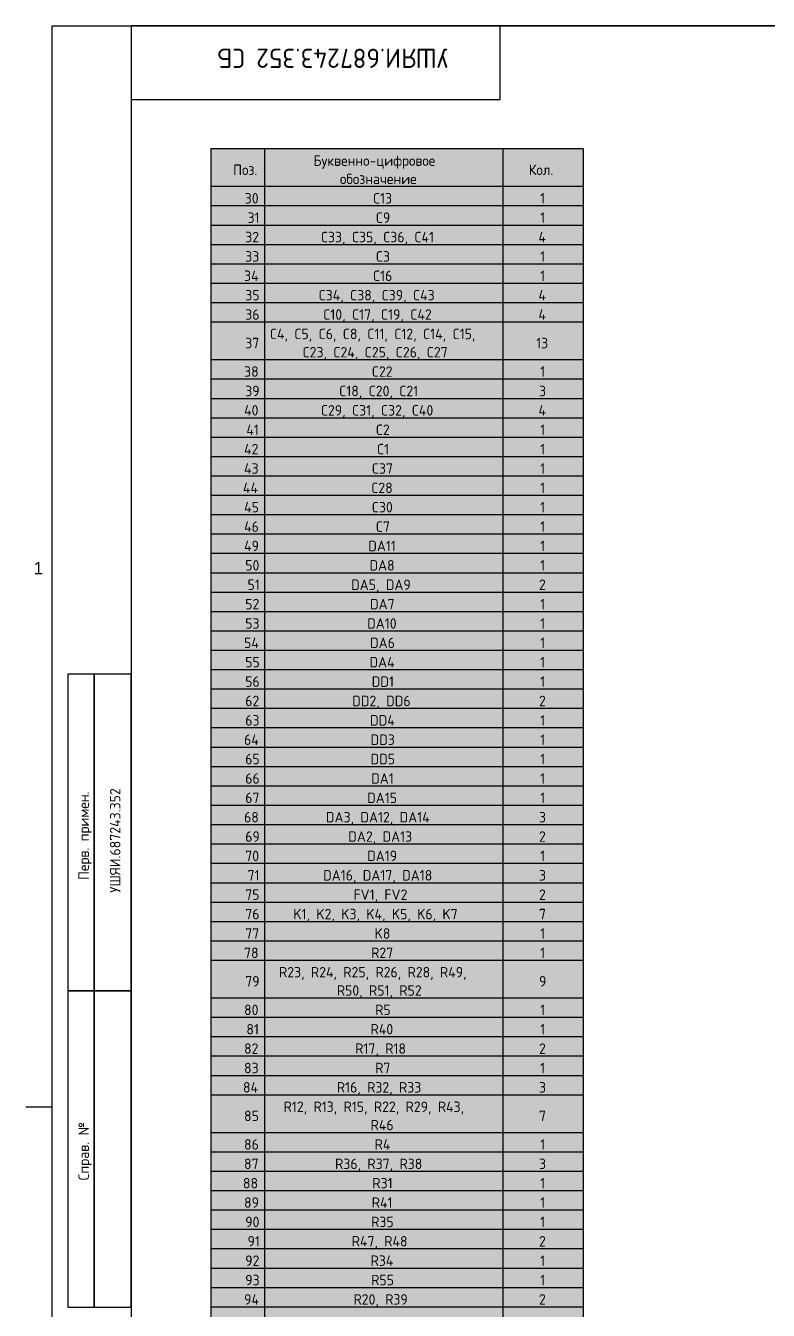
# Model space of a CAD drawing. Header units: inches. Extents: x 0 to 594, y -420 to 0.
# Drawn here: x 0 to 140.8, y -248.6 to -5 of the extents above; entities that cross this region are included whole.
import ezdxf

# ---------------------------------------------------------------- set-up
doc = ezdxf.new("R2010")
doc.units = ezdxf.units.IN
doc.header["$MEASUREMENT"] = 0
doc.styles.add('Arial0', font='arial.ttf', dxfattribs={"height": 3.644212})
doc.styles.add('GOST type B0', font='', dxfattribs={"height": 3.175})
doc.styles.get('GOST type B0').set_extended_font_data('GOST type B')

msp = doc.modelspace()

# ---------------------------------------------------------------- linework, layer by layer
at = {"color": 18, "true_color": 0x000000}
for p, q in [((5, -5), (589, -5)), ((5, -415), (5, -5)), ((589, -5), (20, -5)), ((20, -5), (20, -415)), ((90, -5), (20, -5)), ((20, -5), (20, -19)), ((90, -19), (90, -5)), ((20, -19), (90, -19)), ((35.1, -28.31), (105.6, -28.31)), ((35.1, -28.31), (35.1, -361.14)), ((45.3, -28.31), (45.3, -361.14)), ((90.5, -28.31), (90.5, -361.14)), ((105.7, -28.31), (105.7, -361.14)), ((35.1, -35.45), (105.6, -35.45)), ((35.1, -39.13), (105.6, -39.13)), ((35.1, -42.8), (105.6, -42.8)), ((35.1, -46.48), (105.6, -46.48)), ((35.1, -50.15), (105.6, -50.15)), ((35.1, -53.82), (105.6, -53.82)), ((35.1, -57.5), (105.6, -57.5)), ((35.1, -61.17), (105.6, -61.17)), ((35.1, -68.32), (105.6, -68.32)), ((35.1, -71.99), (105.6, -71.99)), ((35.1, -75.67), (105.6, -75.67)), ((35.1, -79.34), (105.6, -79.34)), ((35.1, -83.01), (105.6, -83.01)), ((35.1, -86.69), (105.6, -86.69)), ((35.1, -90.36), (105.6, -90.36)), ((35.1, -94.04), (105.6, -94.04)), ((35.1, -97.71), (105.6, -97.71)), ((35.1, -101.38), (105.6, -101.38)), ((35.1, -105.06), (105.6, -105.06)), ((35.1, -108.73), (105.6, -108.73)), ((35.1, -112.41), (105.6, -112.41)), ((35.1, -116.08), (105.6, -116.08)), ((35.1, -119.75), (105.6, -119.75)), ((35.1, -123.43), (105.6, -123.43)), ((13, -128), (8, -128)), ((8, -128), (8, -188)), ((20, -128), (13, -128)), ((13, -128), (13, -188)), ((13, -188), (13, -128)), ((20, -188), (20, -128)), ((35.1, -127.1), (105.6, -127.1)), ((35.1, -130.78), (105.6, -130.78)), ((35.1, -134.45), (105.6, -134.45)), ((35.1, -138.12), (105.6, -138.12)), ((35.1, -141.8), (105.6, -141.8)), ((35.1, -145.47), (105.6, -145.47)), ((35.1, -149.15), (105.6, -149.15)), ((35.1, -152.82), (105.6, -152.82)), ((35.1, -156.49), (105.6, -156.49)), ((35.1, -160.17), (105.6, -160.17)), ((35.1, -163.84), (105.6, -163.84)), ((35.1, -167.52), (105.6, -167.52)), ((35.1, -171.19), (105.6, -171.19)), ((35.1, -174.86), (105.6, -174.86)), ((35.1, -178.54), (105.6, -178.54)), ((35.1, -182.21), (105.6, -182.21)), ((13, -188), (8, -188)), ((8, -188), (8, -248)), ((8, -188), (13, -188)), ((13, -248), (13, -188)), ((20, -188), (13, -188)), ((13, -188), (13, -248)), ((13, -188), (20, -188)), ((20, -248), (20, -188)), ((35.1, -189.36), (105.6, -189.36)), ((35.1, -193.03), (105.6, -193.03)), ((35.1, -196.71), (105.6, -196.71)), ((35.1, -200.38), (105.6, -200.38)), ((35.1, -204.06), (105.6, -204.06)), ((35.1, -207.73), (105.6, -207.73)), ((0, -210), (5, -210)), ((35.1, -214.88), (105.6, -214.88)), ((35.1, -218.55), (105.6, -218.55)), ((35.1, -222.23), (105.6, -222.23)), ((35.1, -225.9), (105.6, -225.9)), ((35.1, -229.57), (105.6, -229.57)), ((35.1, -233.25), (105.6, -233.25)), ((35.1, -236.92), (105.6, -236.92)), ((35.1, -240.6), (105.6, -240.6)), ((35.1, -244.27), (105.6, -244.27)), ((8, -248), (13, -248)), ((13, -248), (20, -248)), ((35.1, -247.94), (105.6, -247.94))]:
    msp.add_line(p, q, dxfattribs=at)
at = {"color": 7, "true_color": 0xffffff}
for p, q in [((589, -5), (20, -5)), ((20, -5), (20, -415)), ((90, -5), (20, -5)), ((20, -5), (20, -19)), ((90, -19), (90, -5)), ((20, -19), (90, -19)), ((13, -128), (8, -128)), ((8, -128), (8, -188)), ((20, -128), (13, -128)), ((13, -128), (13, -188)), ((13, -188), (13, -128)), ((20, -188), (20, -128)), ((13, -188), (8, -188)), ((8, -188), (8, -248)), ((8, -188), (13, -188)), ((13, -248), (13, -188)), ((20, -188), (13, -188)), ((13, -188), (13, -248)), ((13, -188), (20, -188)), ((20, -248), (20, -188)), ((8, -248), (13, -248)), ((13, -248), (20, -248))]:
    msp.add_line(p, q, dxfattribs=at)
for points in [[(35.1, -28.31), (105.7, -28.31), (35.1, -35.45), (105.7, -35.45)], [(35.1, -35.45), (105.7, -35.45), (35.1, -39.13), (105.7, -39.13)], [(35.1, -39.13), (105.7, -39.13), (35.1, -42.8), (105.7, -42.8)], [(35.1, -42.8), (105.7, -42.8), (35.1, -46.48), (105.7, -46.48)], [(35.1, -46.48), (105.7, -46.48), (35.1, -50.15), (105.7, -50.15)], [(35.1, -50.15), (105.7, -50.15), (35.1, -53.82), (105.7, -53.82)], [(35.1, -53.82), (105.7, -53.82), (35.1, -57.5), (105.7, -57.5)], [(35.1, -57.5), (105.7, -57.5), (35.1, -61.17), (105.7, -61.17)], [(35.1, -61.17), (105.7, -61.17), (35.1, -68.32), (105.7, -68.32)], [(35.1, -68.32), (105.7, -68.32), (35.1, -71.99), (105.7, -71.99)], [(35.1, -71.99), (105.7, -71.99), (35.1, -75.67), (105.7, -75.67)], [(35.1, -75.67), (105.7, -75.67), (35.1, -79.34), (105.7, -79.34)], [(35.1, -79.34), (105.7, -79.34), (35.1, -83.01), (105.7, -83.01)], [(35.1, -83.01), (105.7, -83.01), (35.1, -86.69), (105.7, -86.69)], [(35.1, -86.69), (105.7, -86.69), (35.1, -90.36), (105.7, -90.36)], [(35.1, -90.36), (105.7, -90.36), (35.1, -94.04), (105.7, -94.04)], [(35.1, -94.04), (105.7, -94.04), (35.1, -97.71), (105.7, -97.71)], [(35.1, -97.71), (105.7, -97.71), (35.1, -101.38), (105.7, -101.38)], [(35.1, -101.38), (105.7, -101.38), (35.1, -105.06), (105.7, -105.06)], [(35.1, -105.06), (105.7, -105.06), (35.1, -108.73), (105.7, -108.73)], [(35.1, -108.73), (105.7, -108.73), (35.1, -112.41), (105.7, -112.41)], [(35.1, -112.41), (105.7, -112.41), (35.1, -116.08), (105.7, -116.08)], [(35.1, -116.08), (105.7, -116.08), (35.1, -119.75), (105.7, -119.75)], [(35.1, -119.75), (105.7, -119.75), (35.1, -123.43), (105.7, -123.43)], [(35.1, -123.43), (105.7, -123.43), (35.1, -127.1), (105.7, -127.1)], [(35.1, -127.1), (105.7, -127.1), (35.1, -130.78), (105.7, -130.78)], [(35.1, -130.78), (105.7, -130.78), (35.1, -134.45), (105.7, -134.45)], [(35.1, -134.45), (105.7, -134.45), (35.1, -138.12), (105.7, -138.12)], [(35.1, -138.12), (105.7, -138.12), (35.1, -141.8), (105.7, -141.8)], [(35.1, -141.8), (105.7, -141.8), (35.1, -145.47), (105.7, -145.47)], [(35.1, -145.47), (105.7, -145.47), (35.1, -149.15), (105.7, -149.15)], [(35.1, -149.15), (105.7, -149.15), (35.1, -152.82), (105.7, -152.82)], [(35.1, -152.82), (105.7, -152.82), (35.1, -156.49), (105.7, -156.49)], [(35.1, -156.49), (105.7, -156.49), (35.1, -160.17), (105.7, -160.17)], [(35.1, -160.17), (105.7, -160.17), (35.1, -163.84), (105.7, -163.84)], [(35.1, -163.84), (105.7, -163.84), (35.1, -167.52), (105.7, -167.52)], [(35.1, -167.52), (105.7, -167.52), (35.1, -171.19), (105.7, -171.19)], [(35.1, -171.19), (105.7, -171.19), (35.1, -174.86), (105.7, -174.86)], [(35.1, -174.86), (105.7, -174.86), (35.1, -178.54), (105.7, -178.54)], [(35.1, -178.54), (105.7, -178.54), (35.1, -182.21), (105.7, -182.21)], [(35.1, -182.21), (105.7, -182.21), (35.1, -189.36), (105.7, -189.36)], [(35.1, -189.36), (105.7, -189.36), (35.1, -193.03), (105.7, -193.03)], [(35.1, -193.03), (105.7, -193.03), (35.1, -196.71), (105.7, -196.71)], [(35.1, -196.71), (105.7, -196.71), (35.1, -200.38), (105.7, -200.38)], [(35.1, -200.38), (105.7, -200.38), (35.1, -204.06), (105.7, -204.06)], [(35.1, -204.06), (105.7, -204.06), (35.1, -207.73), (105.7, -207.73)], [(35.1, -207.73), (105.7, -207.73), (35.1, -214.88), (105.7, -214.88)], [(35.1, -214.88), (105.7, -214.88), (35.1, -218.55), (105.7, -218.55)], [(35.1, -218.55), (105.7, -218.55), (35.1, -222.23), (105.7, -222.23)], [(35.1, -222.23), (105.7, -222.23), (35.1, -225.9), (105.7, -225.9)], [(35.1, -225.9), (105.7, -225.9), (35.1, -229.57), (105.7, -229.57)], [(35.1, -229.57), (105.7, -229.57), (35.1, -233.25), (105.7, -233.25)], [(35.1, -233.25), (105.7, -233.25), (35.1, -236.92), (105.7, -236.92)], [(35.1, -236.92), (105.7, -236.92), (35.1, -240.6), (105.7, -240.6)], [(35.1, -240.6), (105.7, -240.6), (35.1, -244.27), (105.7, -244.27)], [(35.1, -244.27), (105.7, -244.27), (35.1, -247.94), (105.7, -247.94)], [(35.1, -247.94), (105.7, -247.94), (35.1, -251.62), (105.7, -251.62)]]:
    msp.add_solid(points, dxfattribs=at)

# ---------------------------------------------------------------- texts
at = {"color": 18, "true_color": 0x000000, "style": 'GOST type B0'}
for s, height, rotation, p in [('УШЯИ.687243.352 СБ ', 3.6442, -180, (80.07, -9.36)), ('Перв. примен.', 1.9877, 90, (11.99, -167)), ('УШЯИ.687243.352', 1.9877, 90, (17.97, -169.43)), ('Справ. №', 1.988, 90, (11.99, -223.96))]:
    msp.add_text(s, height=height, rotation=rotation, dxfattribs=at).set_placement(p)
at = {"color": 18, "true_color": 0x000000}
for s, height, style, p in [('Поз.', 1.988, 'GOST type B0', (39.35, -33.32)), ('Буквенно-цифровое ', 1.9877, 'GOST type B0', (54.55, -31.58)), ('Кол.', 1.988, 'GOST type B0', (95.39, -33.32)), ('обозначение', 1.9877, 'GOST type B0', (59.6, -35.05)), (' 30', 1.988, 'GOST type B0', (40.33, -38.73)), ('C13', 1.988, 'GOST type B0', (65.84, -38.73)), ('1', 1.99, 'GOST type B0', (97.56, -38.73)), ('31', 1.988, 'GOST type B0', (42.07, -42.4)), ('C9', 1.988, 'GOST type B0', (66.38, -42.4)), ('1', 1.99, 'GOST type B0', (97.56, -42.4)), ('32', 1.988, 'GOST type B0', (41.63, -46.08)), ('C33, C35, C36, C41', 1.9877, 'GOST type B0', (55.96, -46.08)), ('4', 1.99, 'GOST type B0', (97.23, -46.08)), ('33', 1.988, 'GOST type B0', (41.63, -49.75)), ('C3', 1.988, 'GOST type B0', (66.38, -49.75)), ('1', 1.99, 'GOST type B0', (97.56, -49.75)), ('34', 1.988, 'GOST type B0', (41.41, -53.42)), ('C16', 1.988, 'GOST type B0', (65.84, -53.42)), ('1', 1.99, 'GOST type B0', (97.56, -53.42)), ('35', 1.988, 'GOST type B0', (41.63, -57.1)), ('C34, C38, C39, C43', 1.9877, 'GOST type B0', (55.53, -57.1)), ('4', 1.99, 'GOST type B0', (97.23, -57.1)), ('36', 1.988, 'GOST type B0', (41.63, -60.77)), ('C10, C17, C19, C42', 1.9877, 'GOST type B0', (56.4, -60.77)), ('4', 1.99, 'GOST type B0', (97.23, -60.77)), ('C4, C5, C6, C8, C11, C12, C14, C15, ', 1.9877, 'GOST type B0', (46.3, -64.45)), ('37', 1.988, 'GOST type B0', (41.63, -66.18)), ('13', 1.988, 'GOST type B0', (96.8, -66.18)), ('C23, C24, C25, C26, C27', 1.9877, 'GOST type B0', (52.49, -67.92)), ('38', 1.988, 'GOST type B0', (41.41, -71.59)), ('C22', 1.988, 'GOST type B0', (65.62, -71.59)), ('1', 1.99, 'GOST type B0', (97.56, -71.59)), ('39', 1.988, 'GOST type B0', (41.63, -75.27)), ('C18, C20, C21', 1.9877, 'GOST type B0', (59.43, -75.27)), ('3', 1.99, 'GOST type B0', (97.34, -75.27)), ('40', 1.988, 'GOST type B0', (41.41, -78.94)), ('C29, C31, C32, C40', 1.9877, 'GOST type B0', (55.96, -78.94)), ('4', 1.99, 'GOST type B0', (97.23, -78.94)), ('41', 1.988, 'GOST type B0', (41.85, -82.62)), ('C2', 1.988, 'GOST type B0', (66.38, -82.62)), ('1', 1.99, 'GOST type B0', (97.56, -82.62)), ('42', 1.988, 'GOST type B0', (41.41, -86.29)), ('C1', 1.988, 'GOST type B0', (66.6, -86.29)), ('1', 1.99, 'GOST type B0', (97.56, -86.29)), ('43', 1.988, 'GOST type B0', (41.41, -89.96)), ('C37', 1.988, 'GOST type B0', (65.62, -89.96)), ('1', 1.99, 'GOST type B0', (97.56, -89.96)), ('44', 1.988, 'GOST type B0', (41.2, -93.64)), ('C28', 1.988, 'GOST type B0', (65.51, -93.64)), ('1', 1.99, 'GOST type B0', (97.56, -93.64)), ('45', 1.988, 'GOST type B0', (41.41, -97.31)), ('C30', 1.988, 'GOST type B0', (65.62, -97.31)), ('1', 1.99, 'GOST type B0', (97.56, -97.31)), ('46', 1.988, 'GOST type B0', (41.41, -100.99)), ('C7', 1.988, 'GOST type B0', (66.38, -100.99)), ('1', 1.99, 'GOST type B0', (97.56, -100.99)), ('49', 1.988, 'GOST type B0', (41.41, -104.66)), ('DA11', 1.988, 'GOST type B0', (64.97, -104.66)), ('1', 1.99, 'GOST type B0', (97.56, -104.66)), ('1', 2.34, 'Arial0', (1.49, -109.05)), ('50', 1.988, 'GOST type B0', (41.63, -108.33)), ('DA8', 1.988, 'GOST type B0', (65.19, -108.33)), ('1', 1.99, 'GOST type B0', (97.56, -108.33)), ('51', 1.988, 'GOST type B0', (42.07, -112.01)), ('DA5, DA9', 1.988, 'GOST type B0', (61.71, -112.01)), ('2', 1.99, 'GOST type B0', (97.34, -112.01)), ('52', 1.988, 'GOST type B0', (41.63, -115.68)), ('DA7', 1.988, 'GOST type B0', (65.3, -115.68)), ('1', 1.99, 'GOST type B0', (97.56, -115.68)), ('53', 1.988, 'GOST type B0', (41.63, -119.36)), ('DA10', 1.988, 'GOST type B0', (64.75, -119.36)), ('1', 1.99, 'GOST type B0', (97.56, -119.36)), ('54', 1.988, 'GOST type B0', (41.41, -123.03)), ('DA6', 1.988, 'GOST type B0', (65.3, -123.03)), ('1', 1.99, 'GOST type B0', (97.56, -123.03)), ('55', 1.988, 'GOST type B0', (41.63, -126.7)), ('DA4', 1.988, 'GOST type B0', (65.19, -126.7)), ('1', 1.99, 'GOST type B0', (97.56, -126.7)), ('56', 1.988, 'GOST type B0', (41.63, -130.38)), ('DD1', 1.988, 'GOST type B0', (65.62, -130.38)), ('1', 1.99, 'GOST type B0', (97.56, -130.38)), ('62', 1.988, 'GOST type B0', (41.63, -134.05)), ('DD2, DD6', 1.988, 'GOST type B0', (61.93, -134.05)), ('2', 1.99, 'GOST type B0', (97.34, -134.05)), ('63', 1.988, 'GOST type B0', (41.63, -137.73)), ('DD4', 1.988, 'GOST type B0', (65.3, -137.73)), ('1', 1.99, 'GOST type B0', (97.56, -137.73)), ('64', 1.988, 'GOST type B0', (41.41, -141.4)), ('DD3', 1.988, 'GOST type B0', (65.4, -141.4)), ('1', 1.99, 'GOST type B0', (97.56, -141.4)), ('65', 1.988, 'GOST type B0', (41.63, -145.07)), ('DD5', 1.988, 'GOST type B0', (65.4, -145.07)), ('1', 1.99, 'GOST type B0', (97.56, -145.07)), ('66', 1.988, 'GOST type B0', (41.63, -148.75)), ('DA1', 1.988, 'GOST type B0', (65.51, -148.75)), ('1', 1.99, 'GOST type B0', (97.56, -148.75)), ('67', 1.988, 'GOST type B0', (41.63, -152.42)), ('DA15', 1.988, 'GOST type B0', (64.75, -152.42)), ('1', 1.99, 'GOST type B0', (97.56, -152.42)), ('68', 1.988, 'GOST type B0', (41.41, -156.1)), ('DA3, DA12, DA14', 1.9877, 'GOST type B0', (56.94, -156.1)), ('3', 1.99, 'GOST type B0', (97.34, -156.1)), ('69', 1.988, 'GOST type B0', (41.63, -159.77)), ('DA2, DA13', 1.988, 'GOST type B0', (61.17, -159.77)), ('2', 1.99, 'GOST type B0', (97.34, -159.77)), ('70', 1.988, 'GOST type B0', (41.63, -163.44)), ('DA19', 1.988, 'GOST type B0', (64.75, -163.44)), ('1', 1.99, 'GOST type B0', (97.56, -163.44)), ('71', 1.988, 'GOST type B0', (42.07, -167.12)), ('DA16, DA17, DA18', 1.9877, 'GOST type B0', (56.4, -167.12)), ('3', 1.99, 'GOST type B0', (97.34, -167.12)), ('75', 1.988, 'GOST type B0', (41.63, -170.79)), ('FV1, FV2', 1.988, 'GOST type B0', (62.15, -170.79)), ('2', 1.99, 'GOST type B0', (97.34, -170.79)), ('76', 1.988, 'GOST type B0', (41.63, -174.47)), ('K1, K2, K3, K4, K5, K6, K7', 1.9877, 'GOST type B0', (50.75, -174.47)), ('7', 1.99, 'GOST type B0', (97.34, -174.47)), ('77', 1.988, 'GOST type B0', (41.63, -178.14)), ('K8', 1.988, 'GOST type B0', (66.16, -178.14)), ('1', 1.99, 'GOST type B0', (97.56, -178.14)), ('78', 1.988, 'GOST type B0', (41.41, -181.81)), ('R27', 1.988, 'GOST type B0', (65.51, -181.81)), ('1', 1.99, 'GOST type B0', (97.56, -181.81)), ('R23, R24, R25, R26, R28, R49, ', 1.9877, 'GOST type B0', (48.04, -185.49)), ('79', 1.988, 'GOST type B0', (41.63, -187.22)), ('R50, R51, R52', 1.9877, 'GOST type B0', (59, -188.96)), ('9', 1.99, 'GOST type B0', (97.34, -187.22)), ('80', 1.988, 'GOST type B0', (41.41, -192.64)), ('R5', 1.988, 'GOST type B0', (66.27, -192.64)), ('1', 1.99, 'GOST type B0', (97.56, -192.64)), ('81', 1.988, 'GOST type B0', (41.85, -196.31)), ('R40', 1.988, 'GOST type B0', (65.4, -196.31)), ('1', 1.99, 'GOST type B0', (97.56, -196.31)), ('82', 1.988, 'GOST type B0', (41.41, -199.98)), ('R17, R18', 1.988, 'GOST type B0', (62.47, -199.98)), ('2', 1.99, 'GOST type B0', (97.34, -199.98)), ('83', 1.988, 'GOST type B0', (41.41, -203.66)), ('R7', 1.988, 'GOST type B0', (66.27, -203.66)), ('1', 1.99, 'GOST type B0', (97.56, -203.66)), ('84', 1.988, 'GOST type B0', (41.2, -207.33)), ('R16, R32, R33', 1.9877, 'GOST type B0', (59, -207.33)), ('3', 1.99, 'GOST type B0', (97.34, -207.33)), ('R12, R13, R15, R22, R29, R43, ', 1.9877, 'GOST type B0', (48.91, -211.01)), ('85', 1.988, 'GOST type B0', (41.41, -212.74)), ('7', 1.99, 'GOST type B0', (97.34, -212.74)), ('R46', 1.988, 'GOST type B0', (65.4, -214.48)), ('86', 1.988, 'GOST type B0', (41.41, -218.15)), ('R4', 1.988, 'GOST type B0', (66.16, -218.15)), ('1', 1.99, 'GOST type B0', (97.56, -218.15)), ('87', 1.988, 'GOST type B0', (41.41, -221.83)), ('R36, R37, R38', 1.9877, 'GOST type B0', (58.67, -221.83)), ('3', 1.99, 'GOST type B0', (97.34, -221.83)), ('88', 1.988, 'GOST type B0', (41.2, -225.5)), ('R31', 1.988, 'GOST type B0', (65.73, -225.5)), ('1', 1.99, 'GOST type B0', (97.56, -225.5)), ('89', 1.988, 'GOST type B0', (41.41, -229.18)), ('R41', 1.988, 'GOST type B0', (65.62, -229.18)), ('1', 1.99, 'GOST type B0', (97.56, -229.18)), ('90', 1.988, 'GOST type B0', (41.63, -232.85)), ('R35', 1.988, 'GOST type B0', (65.51, -232.85)), ('1', 1.99, 'GOST type B0', (97.56, -232.85)), ('91', 1.988, 'GOST type B0', (42.07, -236.52)), ('R47, R48', 1.988, 'GOST type B0', (61.82, -236.52)), ('2', 1.99, 'GOST type B0', (97.34, -236.52)), ('92', 1.988, 'GOST type B0', (41.63, -240.2)), ('R34', 1.988, 'GOST type B0', (65.4, -240.2)), ('1', 1.99, 'GOST type B0', (97.56, -240.2)), ('93', 1.988, 'GOST type B0', (41.63, -243.87)), ('R55', 1.988, 'GOST type B0', (65.51, -243.87)), ('1', 1.99, 'GOST type B0', (97.56, -243.87)), ('94', 1.988, 'GOST type B0', (41.41, -247.54)), ('R20, R39', 1.988, 'GOST type B0', (62.15, -247.54)), ('2', 1.99, 'GOST type B0', (97.34, -247.54))]:
    msp.add_text(s, height=height, dxfattribs=dict(at, style=style)).set_placement(p)

doc.saveas('drawing.dxf')
